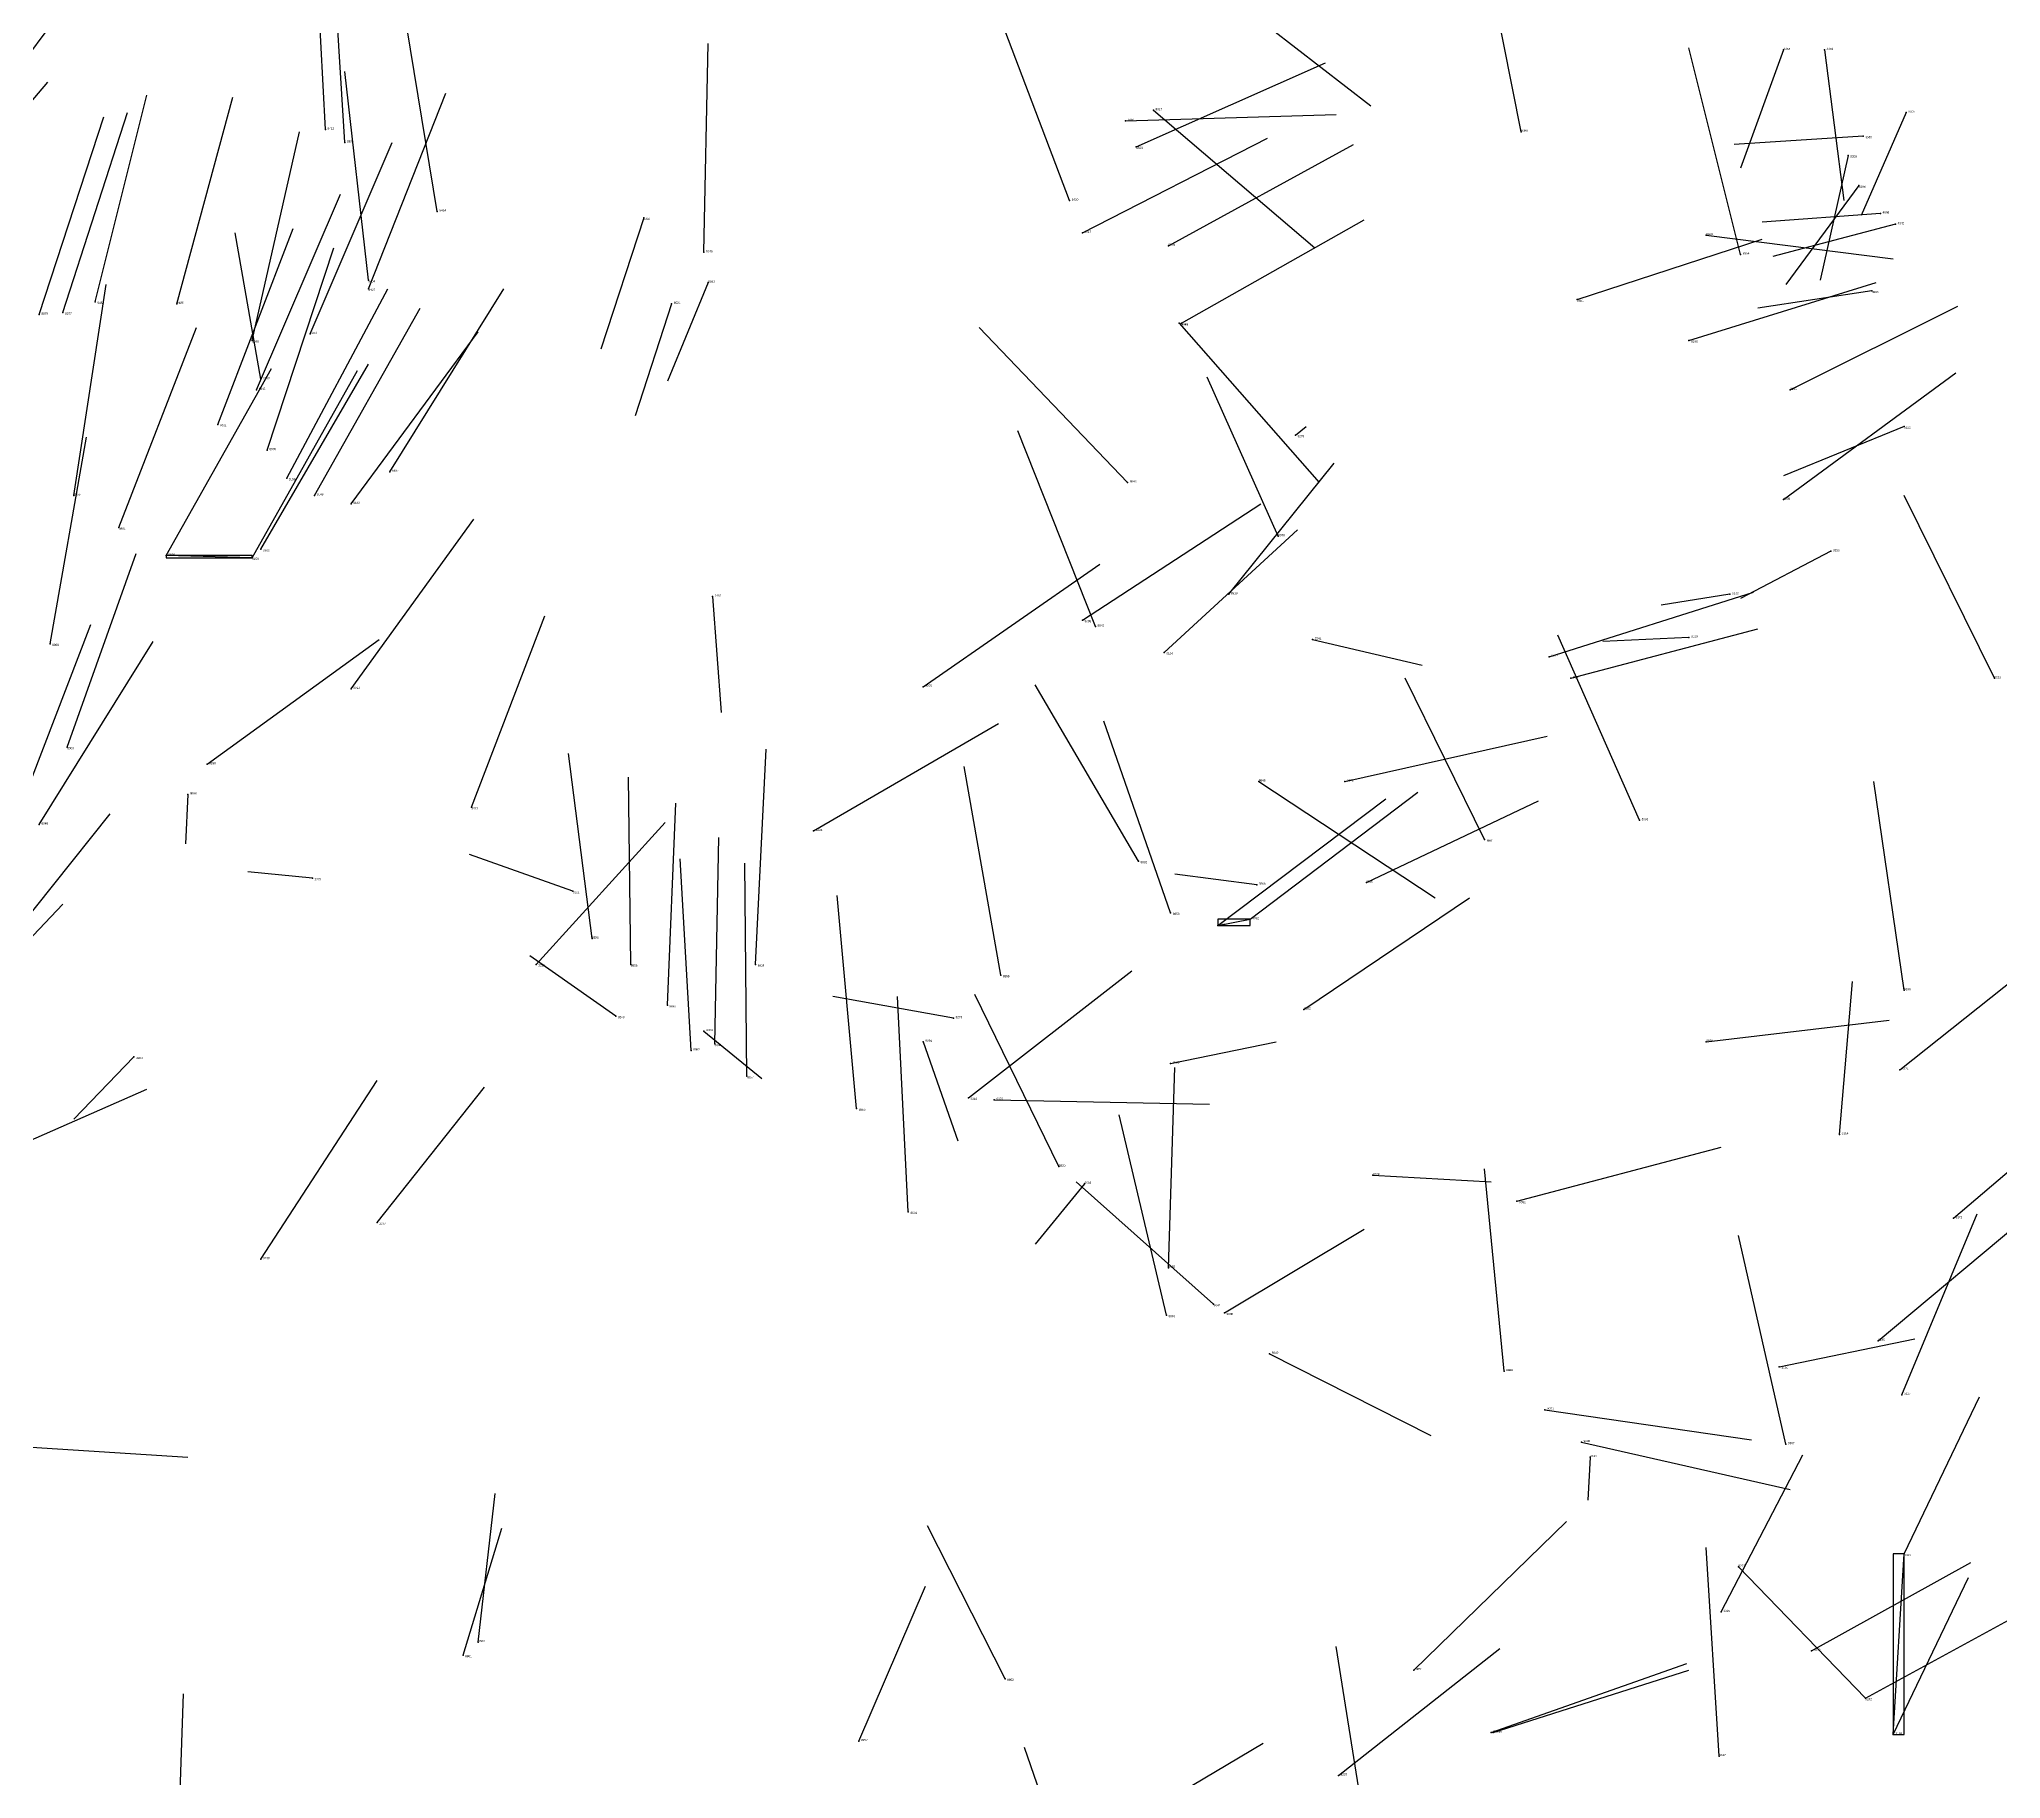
# Model space of a CAD drawing. Extents: x 59.1 to 70.8, y 600.3 to 605.1.
# Drawn here: x 64.224 to 65.136, y 602.016 to 602.825 of the extents above; entities that cross this region are included whole.
import ezdxf

# ---------------------------------------------------------------- set-up
doc = ezdxf.new("R2010")
doc.units = 0
for name, color, linetype in [('Clients', 3, 'CONTINUOUS'), ('Facilities', 3, 'CONTINUOUS'), ('Facilities_lines', 3, 'CONTINUOUS'), ('Min_max_boxes', 1, 'CONTINUOUS'), ('Normals', 1, 'CONTINUOUS'), ('Source_points', 5, 'CONTINUOUS'), ('Text', 3, 'CONTINUOUS')]:
    doc.layers.add(name, color=color, linetype=linetype)

msp = doc.modelspace()

# ---------------------------------------------------------------- linework, layer by layer
at = {"layer": 'Clients', "color": 5}
for p in [(64.283, 602.585, 460.295), (64.787, 602.416, 462.684), (65.091, 602.121, 457.401)]:
    msp.add_point(p, dxfattribs=at)
at = {"layer": 'Facilities', "color": 3}
for p in [(65.035, 602.82, 462.811), (65.054, 602.82, 460.849), (64.742, 602.792, 461.904), (65.092, 602.791, 463.198), (64.357, 602.783, 459.687), (64.729, 602.787, 457.762), (64.913, 602.782, 459.587), (65.072, 602.78, 455.94), (64.366, 602.777, 459.611), (64.734, 602.775, 462.565), (65.065, 602.771, 462.739), (65.07, 602.757, 463.158), (64.409, 602.745, 459.461), (64.703, 602.75, 458.631), (65.08, 602.744, 455.916), (64.505, 602.742, 463.094), (64.709, 602.735, 462.537), (65.087, 602.739, 456.125), (64.533, 602.726, 460.564), (64.749, 602.729, 462.46), (64.999, 602.734, 462.555), (65.015, 602.725, 460.841), (64.377, 602.713, 459.566), (64.377, 602.709, 459.847), (64.535, 602.712, 462.669), (65.076, 602.708, 455.951), (64.235, 602.698, 460.535), (64.25, 602.703, 460.028), (64.288, 602.702, 460.001), (64.518, 602.702, 462.804), (64.939, 602.704, 462.442), (64.224, 602.697, 460.612), (64.754, 602.693, 461.952), (64.755, 602.693, 462.589), (64.323, 602.685, 459.933), (64.35, 602.688, 459.786), (64.991, 602.685, 462.471), (64.325, 602.662, 459.947), (64.327, 602.667, 455.547), (65.038, 602.662, 457.098), (64.307, 602.646, 459.885), (65.091, 602.645, 455.954), (64.33, 602.634, 460.062), (64.808, 602.641, 457.716), (64.339, 602.621, 460.131), (64.387, 602.624, 460.126), (64.73, 602.619, 461.833), (64.24, 602.613, 460.359), (64.352, 602.613, 460.112), (64.369, 602.609, 460.254), (65.035, 602.611, 462.54), (64.261, 602.598, 460.322), (64.8, 602.594, 458.813), (64.323, 602.584, 460.273), (64.327, 602.588, 460.33), (65.057, 602.587, 455.943), (64.537, 602.566, 462.766), (64.777, 602.567, 462.947), (65.01, 602.567, 456.062), (64.709, 602.555, 462.637), (64.715, 602.552, 461.764), (64.229, 602.544, 460.425), (64.816, 602.546, 458.098), (64.991, 602.547, 456.004), (64.747, 602.54, 462.993), (64.926, 602.538, 462.243), (64.936, 602.528, 462.63), (65.133, 602.528, 459.445), (64.369, 602.523, 460.762), (64.635, 602.524, 462.398), (64.237, 602.496, 460.586), (64.302, 602.488, 460.326), (64.791, 602.48, 461.953), (64.831, 602.48, 462.027), (64.293, 602.474, 462.655), (64.425, 602.468, 460.678), (64.968, 602.462, 459.129), (64.224, 602.46, 459.807), (64.584, 602.457, 458.121), (64.896, 602.453, 458.932), (64.735, 602.443, 461.845), (64.351, 602.435, 456.185), (64.472, 602.429, 456.204), (64.79, 602.432, 456.045), (64.841, 602.433, 462.559), (64.75, 602.419, 461.751), (64.481, 602.407, 460.954), (64.772, 602.413, 462.69), (64.455, 602.395, 458.053), (64.499, 602.395, 461.023), (64.557, 602.395, 461.287), (64.671, 602.39, 461.658), (65.091, 602.383, 461.208), (64.492, 602.371, 456.196), (64.516, 602.376, 461.089), (64.649, 602.37, 456.14), (64.812, 602.374, 462.584), (64.533, 602.364, 462.731), (64.268, 602.352, 457.625), (64.527, 602.355, 461.025), (64.538, 602.358, 461.154), (64.635, 602.359, 462.689), (64.999, 602.359, 455.192), (64.553, 602.343, 461.224), (64.75, 602.349, 462.702), (65.089, 602.346, 462.71), (64.656, 602.333, 458.064), (64.604, 602.328, 461.463), (64.668, 602.332, 462.351), (65.061, 602.316, 457.144), (64.698, 602.301, 461.792), (64.844, 602.297, 458.011), (64.71, 602.293, 462.722), (64.628, 602.28, 461.57), (64.911, 602.285, 462.363), (64.381, 602.275, 457.739), (65.114, 602.277, 462.698), (64.327, 602.258, 457.65), (64.749, 602.254, 459.992), (64.77, 602.237, 461.894), (64.775, 602.233, 462.762), (64.748, 602.232, 461.773), (65.079, 602.22, 462.563), (64.796, 602.214, 461.956), (64.905, 602.206, 460.949), (65.033, 602.208, 457.983), (64.924, 602.188, 462.174), (65.09, 602.195, 456.079), (64.941, 602.173, 462.244), (65.036, 602.172, 461.123), (64.945, 602.166, 460.393), (65.014, 602.115, 459.301), (65.006, 602.094, 457.43), (64.428, 602.08, 461.006), (64.421, 602.074, 461.06), (65.048, 602.076, 462.491), (64.673, 602.063, 461.88), (64.863, 602.067, 461.895), (65.073, 602.054, 462.551), (64.605, 602.034, 459.992), (64.899, 602.038, 462.262), (64.9, 602.038, 462.341), (65.086, 602.037, 457.341), (65.005, 602.027, 461.06), (64.828, 602.018, 458.118)]:
    msp.add_point(p, dxfattribs=at)
at = {"layer": 'Facilities_lines', "color": 3}
for p, q in [((64.323, 602.584, 460.273), (64.283, 602.585, 460.295)), ((64.772, 602.413, 462.69), (64.787, 602.416, 462.684)), ((65.086, 602.037, 457.341), (65.091, 602.121, 457.401))]:
    msp.add_line(p, q, dxfattribs=at)
at = {"layer": 'Min_max_boxes', "color": 1}
for p, q in [((64.323, 602.585, 460.273), (64.283, 602.585, 460.273)), ((64.283, 602.585, 460.273), (64.283, 602.584, 460.273)), ((64.323, 602.585, 460.295), (64.283, 602.585, 460.295)), ((64.283, 602.585, 460.295), (64.283, 602.584, 460.295)), ((64.283, 602.585, 460.273), (64.283, 602.585, 460.295)), ((64.283, 602.584, 460.273), (64.323, 602.584, 460.273)), ((64.283, 602.584, 460.295), (64.323, 602.584, 460.295)), ((64.283, 602.584, 460.273), (64.283, 602.584, 460.295)), ((64.323, 602.584, 460.273), (64.323, 602.585, 460.273)), ((64.323, 602.584, 460.295), (64.323, 602.585, 460.295)), ((64.323, 602.585, 460.273), (64.323, 602.585, 460.295)), ((64.323, 602.584, 460.273), (64.323, 602.584, 460.295)), ((64.787, 602.416, 462.684), (64.772, 602.416, 462.684)), ((64.772, 602.416, 462.684), (64.772, 602.413, 462.684)), ((64.787, 602.416, 462.69), (64.772, 602.416, 462.69)), ((64.772, 602.416, 462.69), (64.772, 602.413, 462.69)), ((64.772, 602.416, 462.684), (64.772, 602.416, 462.69)), ((64.787, 602.413, 462.684), (64.787, 602.416, 462.684)), ((64.787, 602.413, 462.69), (64.787, 602.416, 462.69)), ((64.787, 602.416, 462.684), (64.787, 602.416, 462.69)), ((64.772, 602.413, 462.684), (64.787, 602.413, 462.684)), ((64.772, 602.413, 462.69), (64.787, 602.413, 462.69)), ((64.772, 602.413, 462.684), (64.772, 602.413, 462.69)), ((64.787, 602.413, 462.684), (64.787, 602.413, 462.69)), ((65.091, 602.121, 457.341), (65.086, 602.121, 457.341)), ((65.086, 602.121, 457.341), (65.086, 602.037, 457.341)), ((65.091, 602.121, 457.401), (65.086, 602.121, 457.401)), ((65.086, 602.121, 457.401), (65.086, 602.037, 457.401)), ((65.086, 602.121, 457.341), (65.086, 602.121, 457.401)), ((65.091, 602.037, 457.341), (65.091, 602.121, 457.341)), ((65.091, 602.037, 457.401), (65.091, 602.121, 457.401)), ((65.091, 602.121, 457.341), (65.091, 602.121, 457.401)), ((65.086, 602.037, 457.341), (65.091, 602.037, 457.341)), ((65.086, 602.037, 457.401), (65.091, 602.037, 457.401)), ((65.086, 602.037, 457.341), (65.086, 602.037, 457.401)), ((65.091, 602.037, 457.341), (65.091, 602.037, 457.401))]:
    msp.add_line(p, q, dxfattribs=at)
at = {"layer": 'Normals', "color": 1}
for p, q in [((64.357, 602.783, 459.687), (64.352, 602.88, 459.71)), ((64.366, 602.777, 459.611), (64.36, 602.875, 459.63)), ((64.913, 602.782, 459.587), (64.894, 602.878, 459.61)), ((64.409, 602.745, 459.461), (64.393, 602.842, 459.48)), ((64.703, 602.75, 458.631), (64.67, 602.837, 458.669)), ((64.785, 602.839, 455.692), (64.843, 602.794, 455.624)), ((64.169, 602.751, 460.723), (64.229, 602.831, 460.724)), ((64.533, 602.726, 460.564), (64.535, 602.823, 460.587)), ((65.015, 602.725, 460.841), (64.991, 602.821, 460.857)), ((65.035, 602.82, 462.811), (65.015, 602.765, 462.892)), ((65.054, 602.82, 460.849), (65.063, 602.75, 460.92)), ((64.377, 602.713, 459.566), (64.366, 602.81, 459.586)), ((64.734, 602.775, 462.565), (64.822, 602.814, 462.592)), ((64.163, 602.729, 460.769), (64.228, 602.805, 460.768)), ((64.25, 602.703, 460.028), (64.274, 602.799, 460.039)), ((64.288, 602.702, 460.001), (64.314, 602.798, 460.014)), ((64.377, 602.709, 459.847), (64.413, 602.8, 459.866)), ((64.224, 602.697, 460.612), (64.254, 602.789, 460.637)), ((64.235, 602.698, 460.535), (64.265, 602.791, 460.557)), ((64.729, 602.787, 457.762), (64.827, 602.79, 457.783)), ((64.742, 602.792, 461.904), (64.817, 602.728, 461.919)), ((65.092, 602.791, 463.198), (65.071, 602.743, 463.283)), ((64.323, 602.685, 459.933), (64.345, 602.782, 459.948)), ((65.072, 602.78, 455.94), (65.012, 602.776, 456.02)), ((64.35, 602.688, 459.786), (64.388, 602.777, 459.809)), ((64.709, 602.735, 462.537), (64.795, 602.779, 462.563)), ((64.749, 602.729, 462.46), (64.835, 602.776, 462.48)), ((65.065, 602.771, 462.739), (65.052, 602.713, 462.819)), ((64.325, 602.662, 459.947), (64.364, 602.753, 459.959)), ((65.07, 602.757, 463.158), (65.036, 602.711, 463.24)), ((65.08, 602.744, 455.916), (65.025, 602.74, 455.999)), ((64.307, 602.646, 459.885), (64.342, 602.737, 459.909)), ((64.327, 602.667, 455.547), (64.315, 602.735, 455.619)), ((64.505, 602.742, 463.094), (64.485, 602.681, 463.171)), ((64.755, 602.693, 462.589), (64.84, 602.741, 462.61)), ((65.087, 602.739, 456.125), (65.03, 602.724, 456.206)), ((64.33, 602.634, 460.062), (64.361, 602.728, 460.072)), ((64.939, 602.704, 462.442), (65.025, 602.732, 462.485)), ((64.999, 602.734, 462.555), (65.086, 602.723, 462.604)), ((64.24, 602.613, 460.359), (64.255, 602.711, 460.373)), ((64.339, 602.621, 460.131), (64.386, 602.709, 460.134)), ((64.387, 602.624, 460.126), (64.44, 602.709, 460.134)), ((64.535, 602.712, 462.669), (64.516, 602.666, 462.756)), ((64.991, 602.685, 462.471), (65.078, 602.712, 462.512)), ((65.076, 602.708, 455.951), (65.023, 602.7, 456.036)), ((64.352, 602.613, 460.112), (64.401, 602.7, 460.119)), ((64.518, 602.702, 462.804), (64.501, 602.65, 462.888)), ((65.038, 602.662, 457.098), (65.116, 602.701, 457.146)), ((64.261, 602.598, 460.322), (64.297, 602.691, 460.33)), ((64.369, 602.609, 460.254), (64.428, 602.689, 460.256)), ((64.73, 602.619, 461.833), (64.661, 602.691, 461.838)), ((64.754, 602.693, 461.952), (64.819, 602.619, 461.966)), ((64.283, 602.585, 460.295), (64.332, 602.672, 460.304)), ((64.323, 602.584, 460.273), (64.372, 602.671, 460.282)), ((64.327, 602.588, 460.33), (64.377, 602.674, 460.34)), ((64.8, 602.594, 458.813), (64.767, 602.668, 458.871)), ((65.035, 602.611, 462.54), (65.115, 602.67, 462.552)), ((64.715, 602.552, 461.764), (64.679, 602.643, 461.782)), ((64.808, 602.641, 457.716), (64.813, 602.645, 457.816)), ((65.091, 602.645, 455.954), (65.035, 602.622, 456.033)), ((64.229, 602.544, 460.425), (64.246, 602.64, 460.445)), ((64.777, 602.567, 462.947), (64.826, 602.628, 462.884)), ((64.709, 602.555, 462.637), (64.792, 602.609, 462.651)), ((65.133, 602.528, 459.445), (65.091, 602.613, 459.477)), ((64.369, 602.523, 460.762), (64.426, 602.602, 460.783)), ((64.747, 602.54, 462.993), (64.809, 602.597, 462.939)), ((64.237, 602.496, 460.586), (64.269, 602.586, 460.615)), ((64.635, 602.524, 462.398), (64.717, 602.581, 462.397)), ((65.057, 602.587, 455.943), (65.015, 602.565, 456.031)), ((64.537, 602.566, 462.766), (64.541, 602.512, 462.85)), ((64.926, 602.538, 462.243), (65.021, 602.568, 462.232)), ((65.01, 602.567, 456.062), (64.978, 602.562, 456.157)), ((64.215, 602.467, 460.824), (64.248, 602.553, 460.862)), ((64.425, 602.468, 460.678), (64.459, 602.557, 460.71)), ((64.224, 602.46, 459.807), (64.277, 602.545, 459.814)), ((64.302, 602.488, 460.326), (64.382, 602.546, 460.34)), ((64.816, 602.546, 458.098), (64.867, 602.534, 458.183)), ((64.968, 602.462, 459.129), (64.93, 602.548, 459.162)), ((64.936, 602.528, 462.63), (65.023, 602.551, 462.673)), ((64.991, 602.547, 456.004), (64.951, 602.545, 456.096)), ((64.735, 602.443, 461.845), (64.687, 602.525, 461.876)), ((64.896, 602.453, 458.932), (64.859, 602.528, 458.986)), ((64.584, 602.457, 458.121), (64.67, 602.507, 458.106)), ((64.75, 602.419, 461.751), (64.719, 602.508, 461.785)), ((64.831, 602.48, 462.027), (64.925, 602.501, 461.999)), ((64.481, 602.407, 460.954), (64.47, 602.493, 461.005)), ((64.557, 602.395, 461.287), (64.562, 602.495, 461.291)), ((64.499, 602.395, 461.023), (64.498, 602.482, 461.072)), ((64.671, 602.39, 461.658), (64.654, 602.487, 461.673)), ((64.791, 602.48, 461.953), (64.873, 602.426, 461.971)), ((65.091, 602.383, 461.208), (65.077, 602.48, 461.229)), ((64.293, 602.474, 462.655), (64.292, 602.451, 462.752)), ((64.516, 602.376, 461.089), (64.52, 602.47, 461.123)), ((64.772, 602.413, 462.69), (64.85, 602.472, 462.669)), ((64.787, 602.416, 462.684), (64.865, 602.475, 462.663)), ((64.841, 602.433, 462.559), (64.921, 602.471, 462.605)), ((64.201, 602.395, 460.973), (64.257, 602.465, 461.017)), ((64.455, 602.395, 458.053), (64.515, 602.461, 458.008)), ((64.538, 602.358, 461.154), (64.54, 602.454, 461.182)), ((64.472, 602.429, 456.204), (64.424, 602.446, 456.29)), ((64.527, 602.355, 461.025), (64.522, 602.444, 461.071)), ((64.351, 602.435, 456.185), (64.321, 602.438, 456.28)), ((64.553, 602.343, 461.224), (64.552, 602.442, 461.235)), ((64.79, 602.432, 456.045), (64.752, 602.437, 456.137)), ((64.604, 602.328, 461.463), (64.595, 602.427, 461.455)), ((64.812, 602.374, 462.584), (64.889, 602.426, 462.621)), ((64.177, 602.362, 461.012), (64.235, 602.423, 461.066)), ((65.089, 602.346, 462.71), (65.167, 602.408, 462.701)), ((64.492, 602.371, 456.196), (64.452, 602.399, 456.283)), ((64.656, 602.333, 458.064), (64.732, 602.392, 458.036)), ((64.649, 602.37, 456.14), (64.593, 602.38, 456.222)), ((64.628, 602.28, 461.57), (64.623, 602.38, 461.577)), ((64.698, 602.301, 461.792), (64.659, 602.381, 461.838)), ((65.061, 602.316, 457.144), (65.067, 602.387, 457.214)), ((64.533, 602.364, 462.731), (64.56, 602.342, 462.825)), ((64.999, 602.359, 455.192), (65.084, 602.369, 455.243)), ((64.268, 602.352, 457.625), (64.24, 602.323, 457.716)), ((64.635, 602.359, 462.689), (64.651, 602.313, 462.776)), ((64.75, 602.349, 462.702), (64.799, 602.359, 462.789)), ((64.749, 602.254, 459.992), (64.752, 602.347, 460.029)), ((65.114, 602.277, 462.698), (65.19, 602.342, 462.698)), ((64.192, 602.301, 461.229), (64.274, 602.337, 461.272)), ((64.327, 602.258, 457.65), (64.381, 602.341, 457.663)), ((64.381, 602.275, 457.739), (64.431, 602.338, 457.68)), ((64.668, 602.332, 462.351), (64.768, 602.33, 462.356)), ((64.748, 602.232, 461.773), (64.726, 602.325, 461.803)), ((64.911, 602.285, 462.363), (65.006, 602.31, 462.346)), ((64.844, 602.297, 458.011), (64.899, 602.294, 458.095)), ((64.905, 602.206, 460.949), (64.896, 602.3, 460.982)), ((64.71, 602.293, 462.722), (64.687, 602.265, 462.815)), ((64.77, 602.237, 461.894), (64.706, 602.294, 461.945)), ((65.079, 602.22, 462.563), (65.152, 602.281, 462.596)), ((65.09, 602.195, 456.079), (65.125, 602.279, 456.039)), ((64.775, 602.233, 462.762), (64.84, 602.272, 462.697)), ((65.036, 602.172, 461.123), (65.014, 602.269, 461.131)), ((65.033, 602.208, 457.983), (65.096, 602.221, 458.06)), ((64.796, 602.214, 461.956), (64.871, 602.176, 461.903)), ((64.924, 602.188, 462.174), (65.02, 602.174, 462.151)), ((65.091, 602.121, 457.401), (65.126, 602.194, 457.459)), ((64.213, 602.171, 460.212), (64.293, 602.166, 460.272)), ((64.941, 602.173, 462.244), (65.038, 602.151, 462.232)), ((64.945, 602.166, 460.393), (64.944, 602.146, 460.491)), ((65.006, 602.094, 457.43), (65.044, 602.167, 457.486)), ((64.428, 602.08, 461.006), (64.436, 602.149, 461.078)), ((64.421, 602.074, 461.06), (64.439, 602.133, 461.139)), ((64.673, 602.063, 461.88), (64.637, 602.134, 461.941)), ((64.863, 602.067, 461.895), (64.934, 602.136, 461.885)), ((65.005, 602.027, 461.06), (64.999, 602.124, 461.084)), ((65.014, 602.115, 459.301), (65.073, 602.054, 459.249)), ((65.048, 602.076, 462.491), (65.122, 602.117, 462.438)), ((64.605, 602.034, 459.992), (64.636, 602.106, 459.93)), ((65.086, 602.037, 457.341), (65.121, 602.11, 457.399)), ((65.073, 602.054, 462.551), (65.143, 602.092, 462.49)), ((64.839, 602.002, 461.933), (64.827, 602.078, 461.996)), ((64.828, 602.018, 458.118), (64.903, 602.077, 458.148)), ((64.899, 602.038, 462.262), (64.99, 602.07, 462.236)), ((64.9, 602.038, 462.341), (64.991, 602.067, 462.312)), ((64.288, 601.968, 462.011), (64.291, 602.056, 462.059)), ((64.707, 601.982, 459.117), (64.793, 602.033, 459.113)), ((64.714, 601.939, 462.072), (64.682, 602.031, 462.094))]:
    msp.add_line(p, q, dxfattribs=at)
at = {"layer": 'Source_points', "color": 5}
for p in [(65.035, 602.82, 462.811), (65.054, 602.82, 460.849), (64.742, 602.792, 461.904), (65.092, 602.791, 463.198), (64.357, 602.783, 459.687), (64.729, 602.787, 457.762), (64.913, 602.782, 459.587), (65.072, 602.78, 455.94), (64.366, 602.777, 459.611), (64.734, 602.775, 462.565), (65.065, 602.771, 462.739), (65.07, 602.757, 463.158), (64.409, 602.745, 459.461), (64.703, 602.75, 458.631), (65.08, 602.744, 455.916), (64.505, 602.742, 463.094), (64.709, 602.735, 462.537), (65.087, 602.739, 456.125), (64.533, 602.726, 460.564), (64.749, 602.729, 462.46), (64.999, 602.734, 462.555), (65.015, 602.725, 460.841), (64.377, 602.713, 459.566), (64.377, 602.709, 459.847), (64.535, 602.712, 462.669), (65.076, 602.708, 455.951), (64.235, 602.698, 460.535), (64.25, 602.703, 460.028), (64.288, 602.702, 460.001), (64.518, 602.702, 462.804), (64.939, 602.704, 462.442), (64.224, 602.697, 460.612), (64.754, 602.693, 461.952), (64.755, 602.693, 462.589), (64.323, 602.685, 459.933), (64.35, 602.688, 459.786), (64.991, 602.685, 462.471), (64.325, 602.662, 459.947), (64.327, 602.667, 455.547), (65.038, 602.662, 457.098), (64.307, 602.646, 459.885), (65.091, 602.645, 455.954), (64.33, 602.634, 460.062), (64.808, 602.641, 457.716), (64.339, 602.621, 460.131), (64.387, 602.624, 460.126), (64.73, 602.619, 461.833), (64.24, 602.613, 460.359), (64.352, 602.613, 460.112), (64.369, 602.609, 460.254), (65.035, 602.611, 462.54), (64.261, 602.598, 460.322), (64.8, 602.594, 458.813), (64.283, 602.585, 460.295), (64.323, 602.584, 460.273), (64.327, 602.588, 460.33), (65.057, 602.587, 455.943), (64.537, 602.566, 462.766), (64.777, 602.567, 462.947), (65.01, 602.567, 456.062), (64.709, 602.555, 462.637), (64.715, 602.552, 461.764), (64.229, 602.544, 460.425), (64.816, 602.546, 458.098), (64.991, 602.547, 456.004), (64.747, 602.54, 462.993), (64.926, 602.538, 462.243), (64.936, 602.528, 462.63), (65.133, 602.528, 459.445), (64.369, 602.523, 460.762), (64.635, 602.524, 462.398), (64.237, 602.496, 460.586), (64.302, 602.488, 460.326), (64.791, 602.48, 461.953), (64.831, 602.48, 462.027), (64.293, 602.474, 462.655), (64.425, 602.468, 460.678), (64.968, 602.462, 459.129), (64.224, 602.46, 459.807), (64.584, 602.457, 458.121), (64.896, 602.453, 458.932), (64.735, 602.443, 461.845), (64.351, 602.435, 456.185), (64.472, 602.429, 456.204), (64.79, 602.432, 456.045), (64.841, 602.433, 462.559), (64.75, 602.419, 461.751), (64.787, 602.416, 462.684), (64.481, 602.407, 460.954), (64.772, 602.413, 462.69), (64.455, 602.395, 458.053), (64.499, 602.395, 461.023), (64.557, 602.395, 461.287), (64.671, 602.39, 461.658), (65.091, 602.383, 461.208), (64.492, 602.371, 456.196), (64.516, 602.376, 461.089), (64.649, 602.37, 456.14), (64.812, 602.374, 462.584), (64.533, 602.364, 462.731), (64.268, 602.352, 457.625), (64.527, 602.355, 461.025), (64.538, 602.358, 461.154), (64.635, 602.359, 462.689), (64.999, 602.359, 455.192), (64.553, 602.343, 461.224), (64.75, 602.349, 462.702), (65.089, 602.346, 462.71), (64.656, 602.333, 458.064), (64.604, 602.328, 461.463), (64.668, 602.332, 462.351), (65.061, 602.316, 457.144), (64.698, 602.301, 461.792), (64.844, 602.297, 458.011), (64.71, 602.293, 462.722), (64.628, 602.28, 461.57), (64.911, 602.285, 462.363), (64.381, 602.275, 457.739), (65.114, 602.277, 462.698), (64.327, 602.258, 457.65), (64.749, 602.254, 459.992), (64.77, 602.237, 461.894), (64.775, 602.233, 462.762), (64.748, 602.232, 461.773), (65.079, 602.22, 462.563), (64.796, 602.214, 461.956), (64.905, 602.206, 460.949), (65.033, 602.208, 457.983), (64.924, 602.188, 462.174), (65.09, 602.195, 456.079), (64.941, 602.173, 462.244), (65.036, 602.172, 461.123), (64.945, 602.166, 460.393), (65.014, 602.115, 459.301), (65.091, 602.121, 457.401), (65.006, 602.094, 457.43), (64.428, 602.08, 461.006), (64.421, 602.074, 461.06), (65.048, 602.076, 462.491), (64.673, 602.063, 461.88), (64.863, 602.067, 461.895), (65.073, 602.054, 462.551), (64.605, 602.034, 459.992), (64.899, 602.038, 462.262), (64.9, 602.038, 462.341), (65.086, 602.037, 457.341), (65.005, 602.027, 461.06), (64.828, 602.018, 458.118)]:
    msp.add_point(p, dxfattribs=at)

# ---------------------------------------------------------------- texts
at = {"layer": 'Text', "color": 3}
for s, p in [('8254', (65.035, 602.82, 462.811)), ('8358', (65.055, 602.82, 460.849)), ('8617', (64.743, 602.792, 461.904)), ('8205', (65.093, 602.791, 463.198)), ('8412', (64.358, 602.783, 459.687)), ('3860', (64.73, 602.787, 457.762)), ('8398', (64.913, 602.782, 459.587)), ('3989', (65.073, 602.779, 455.94)), ('8396', (64.367, 602.777, 459.611)), ('8523', (64.734, 602.774, 462.565)), ('8258', (65.066, 602.77, 462.739)), ('8196', (65.07, 602.756, 463.158)), ('8414', (64.41, 602.745, 459.461)), ('8430', (64.704, 602.75, 458.631)), ('4008', (65.081, 602.744, 455.916)), ('8498', (64.505, 602.741, 463.094)), ('8517', (64.71, 602.735, 462.537)), ('8349', (64.999, 602.734, 462.555)), ('4342', (65.088, 602.739, 456.125)), ('8678', (64.534, 602.726, 460.564)), ('8504', (64.749, 602.729, 462.46)), ('8354', (65.016, 602.725, 460.841)), ('8404', (64.377, 602.712, 459.566)), ('8407', (64.377, 602.708, 459.847)), ('8531', (64.535, 602.712, 462.669)), ('3993', (65.076, 602.707, 455.951)), ('8879', (64.225, 602.697, 460.612)), ('8377', (64.236, 602.697, 460.535)), ('8481', (64.251, 602.702, 460.028)), ('8485', (64.288, 602.702, 460.001)), ('8521', (64.519, 602.702, 462.804)), ('8501', (64.939, 602.703, 462.442)), ('8953', (64.35, 602.688, 459.786)), ('8841', (64.755, 602.692, 461.952)), ('9096', (64.755, 602.692, 462.589)), ('8949', (64.323, 602.684, 459.933)), ('9246', (64.992, 602.684, 462.471)), ('8945', (64.326, 602.662, 459.947)), ('3253', (64.328, 602.667, 455.547)), ('3193', (65.038, 602.662, 457.098)), ('8951', (64.308, 602.645, 459.885)), ('3163', (65.091, 602.644, 455.954)), ('8905', (64.331, 602.634, 460.062)), ('3279', (64.809, 602.64, 457.716)), ('8897', (64.388, 602.624, 460.126)), ('9156', (64.34, 602.62, 460.131)), ('8843', (64.731, 602.619, 461.833)), ('9155', (64.24, 602.613, 460.359)), ('9148', (64.353, 602.613, 460.112)), ('9168', (64.37, 602.609, 460.254)), ('9248', (65.035, 602.611, 462.54)), ('8904', (64.261, 602.597, 460.322)), ('8970', (64.8, 602.594, 458.813)), ('8899', (64.284, 602.585, 460.295)), ('9159', (64.323, 602.583, 460.273)), ('8900', (64.328, 602.587, 460.33)), ('3159', (65.058, 602.587, 455.943)), ('9105', (64.538, 602.566, 462.766)), ('8910', (64.778, 602.567, 462.947)), ('3133', (65.011, 602.567, 456.062)), ('9095', (64.71, 602.554, 462.637)), ('8845', (64.716, 602.552, 461.764)), ('8908', (64.23, 602.543, 460.425)), ('3241', (64.817, 602.546, 458.098)), ('3129', (64.992, 602.547, 456.004)), ('9154', (64.748, 602.539, 462.993)), ('9077', (64.927, 602.538, 462.243)), ('9078', (64.636, 602.524, 462.398)), ('9094', (64.937, 602.528, 462.63)), ('9225', (65.133, 602.528, 459.445)), ('8892', (64.37, 602.523, 460.762)), ('8906', (64.237, 602.495, 460.586)), ('9150', (64.303, 602.488, 460.326)), ('8848', (64.791, 602.48, 461.953)), ('9072', (64.832, 602.48, 462.027)), ('9088', (64.294, 602.474, 462.655)), ('8948', (64.225, 602.46, 459.807)), ('8901', (64.425, 602.467, 460.678)), ('8956', (64.969, 602.462, 459.129)), ('3224', (64.585, 602.457, 458.121)), ('8981', (64.897, 602.452, 458.932)), ('8832', (64.736, 602.442, 461.845)), ('3275', (64.352, 602.434, 456.185)), ('9086', (64.841, 602.433, 462.559)), ('3222', (64.472, 602.428, 456.204)), ('3268', (64.791, 602.432, 456.045)), ('8853', (64.751, 602.418, 461.751)), ('9092', (64.788, 602.416, 462.684)), ('8898', (64.481, 602.407, 460.954)), ('9097', (64.773, 602.413, 462.69)), ('3225', (64.456, 602.394, 458.053)), ('8856', (64.499, 602.394, 461.023)), ('8858', (64.558, 602.394, 461.287)), ('8855', (64.672, 602.389, 461.658)), ('9298', (65.091, 602.383, 461.208)), ('3243', (64.493, 602.37, 456.196)), ('8867', (64.517, 602.375, 461.089)), ('3273', (64.65, 602.37, 456.14)), ('9083', (64.812, 602.374, 462.584)), ('9084', (64.534, 602.364, 462.731)), ('3280', (64.269, 602.351, 457.625)), ('8862', (64.528, 602.355, 461.025)), ('8844', (64.538, 602.357, 461.154)), ('9091', (64.636, 602.359, 462.689)), ('3150', (64.999, 602.359, 455.192)), ('8857', (64.553, 602.342, 461.224)), ('9089', (64.751, 602.349, 462.702)), ('9174', (65.09, 602.346, 462.71)), ('3216', (64.657, 602.332, 458.064)), ('9076', (64.669, 602.332, 462.351)), ('8863', (64.605, 602.327, 461.463)), ('3114', (65.062, 602.316, 457.144)), ('8830', (64.698, 602.301, 461.792)), ('3228', (64.844, 602.297, 458.011)), ('9093', (64.71, 602.293, 462.722)), ('8839', (64.629, 602.279, 461.57)), ('9082', (64.912, 602.284, 462.363)), ('3277', (64.382, 602.274, 457.739)), ('9172', (65.115, 602.277, 462.698)), ('3238', (64.328, 602.258, 457.65)), ('8955', (64.749, 602.254, 459.992)), ('8847', (64.77, 602.236, 461.894)), ('9090', (64.776, 602.232, 462.762)), ('8846', (64.749, 602.231, 461.773)), ('8849', (64.797, 602.214, 461.956)), ('9245', (65.079, 602.22, 462.563)), ('8888', (64.906, 602.206, 460.949)), ('3191', (65.034, 602.207, 457.983)), ('3137', (65.091, 602.195, 456.079)), ('9073', (64.925, 602.188, 462.174)), ('9098', (64.942, 602.173, 462.244)), ('9307', (65.037, 602.172, 461.123)), ('9146', (64.945, 602.166, 460.393)), ('9227', (65.014, 602.115, 459.301)), ('3096', (65.091, 602.12, 457.401)), ('3095', (65.007, 602.094, 457.43)), ('8868', (64.428, 602.08, 461.006)), ('8861', (64.422, 602.073, 461.06)), ('9239', (65.049, 602.076, 462.491)), ('8852', (64.674, 602.062, 461.88)), ('8851', (64.864, 602.067, 461.895)), ('9242', (65.073, 602.053, 462.551)), ('8952', (64.606, 602.034, 459.992)), ('9079', (64.9, 602.038, 462.262)), ('8790', (64.901, 602.038, 462.341)), ('3188', (65.087, 602.037, 457.341)), ('9247', (65.005, 602.027, 461.06)), ('3237', (64.829, 602.018, 458.118))]:
    msp.add_text(s, height=0.001, dxfattribs=at).set_placement(p)

doc.saveas('drawing.dxf')
